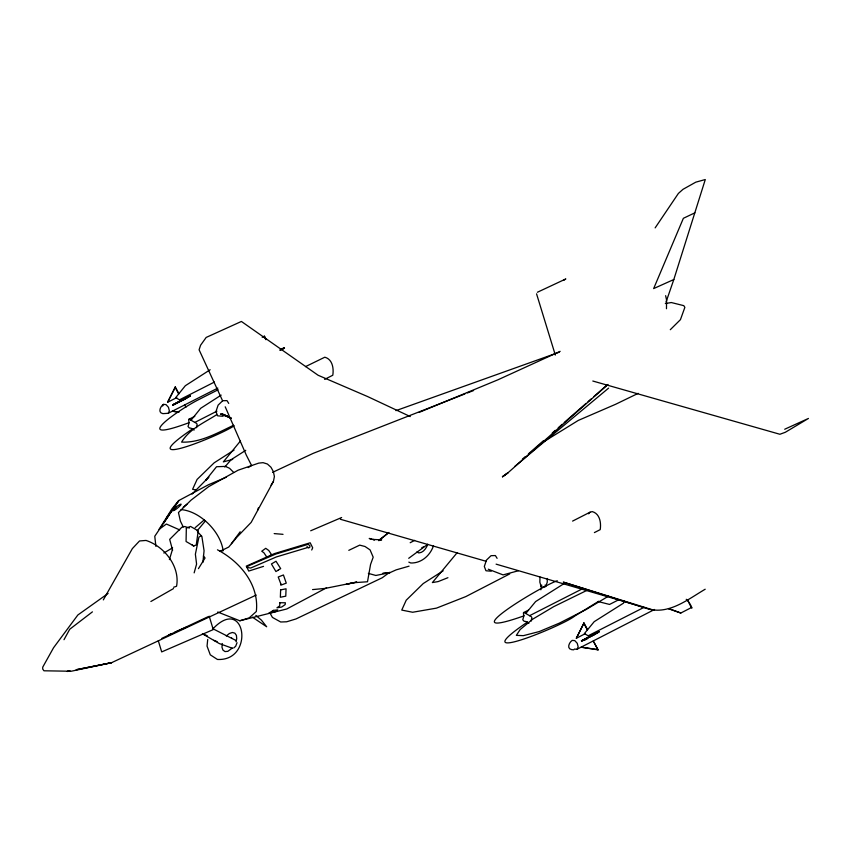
<?xml version="1.0" encoding="UTF-8"?>
<svg xmlns="http://www.w3.org/2000/svg" width="851" height="851" viewBox="0 0 851 851"><rect width="100%" height="100%" fill="white"/><g stroke="black" fill="none" stroke-linecap="round" stroke-linejoin="round"><path stroke-width="1.28" d="M666.471 308.722L666.588 300.116L665.642 295.68M547.321 578.467L547.225 582.318L545.608 586.562L542.374 587.222L541.108 586.499L539.853 582.158L539.991 577.031M540.842 589.807L541.704 585.031M509.717 573.914L465.827 596.583L436.457 608.135L412.65 612.252L401.757 610.082L406.214 600.21L423.266 583.531L443.137 570.83M222.292 643.505L221.973 647.207L222.941 650.09L225.015 651.568L227.813 651.345L232.334 648.037M207.718 639.431L207.048 646.132L210.282 654.823L217.42 659.451C255.279 661.44 245.545 594.009 212.676 629.102M202.889 562.405L204.07 550.767L201.868 536.375L197.826 532.056M237.035 642.686L235.706 646.196L233.695 647.983M181.082 509.6C200.283 511.174 220.728 531.96 223.132 550.746L219.973 551.342L228.738 547.044L236.95 537.141L251.162 522.397L273.426 481.4L274.394 476.56L273.362 471.55L270.937 467.21L267.395 464.018L263.065 462.667L258.747 463.114L238.099 470.209L208.761 486.591L190.964 500.218L178.444 512.547L180.412 521.174L183.21 526.875M235.993 641.718L236.727 638.686L236.408 635.357L234.876 633.176L232.397 632.484L229.344 633.506L226.302 636.005M194.156 572.861L196.581 564.096L195.379 554.224L198.911 537.109L200.889 535.928M624.272 600.636L623.538 603.136L594.2 621.677L584.382 633.591L588.179 635.782L644.079 607.337M169.402 559.607L172.466 549.48M666.046 302.052L673.822 279.522L705.288 179.54L695.788 182.167L683.013 189.316L678.385 193.432L655.142 227.887M545.608 586.562L545.097 585.052M257.534 510.345L258.353 507.962M311.711 550.012L312.7 547.81L310.179 542.789L274.394 553.618L246.279 566.128L248.726 571.064L263.523 566.362M427.745 544.438C426.255 548.31 423.362 552.682 418.83 552.948L416.799 552.012M433.446 545.927C430.053 555.575 421.362 563.309 410.799 563L408.831 562.128M585.445 633.58L576.34 638.271L583.988 622.985L587.562 629.655M583.988 622.985L576.34 638.271M176.753 397.619L167.604 402.278L175.338 387.014L178.891 393.694M175.338 387.014L167.604 402.278M162.637 405.98L163.435 404.385L166.009 404.608L168.466 407.31L169.37 410.905L168.179 413.299L162.871 413.639C157.509 412.671 160.445 406.225 163.435 404.385M574.372 649.079L576.967 649.292L578.159 646.898L577.255 643.303L574.787 640.612L572.191 640.399C569.213 642.25 566.33 648.675 571.659 649.643L573.734 649.813M63.995 639.697L69.739 629.24L92.429 611.858M103.333 599.891L132.362 548.597L139.532 540.959L146.021 540.438C164.381 546.374 180.242 566.564 176.561 586.254L173.572 587.275M198.432 568.659L205.048 557.99L203.368 555.99M271.054 485.187L273.426 481.4M159.233 529.152L172.115 508.621L178.838 500.516L208.484 484.74L226.121 477.305M171.998 510.664L172.498 509.877L166.583 518.036L178.838 500.516L154.765 536.268L155.903 546.406M163.381 523.461L168.955 515.185M231.387 543.661L240.184 531.769M191.028 420.234L200.655 408.32L221.164 395.119M525.78 613.497L535.598 601.583L564.936 583.041M240.471 440.956L223.345 461.88L232.717 459.391M197.145 530.822L205.485 520.865M457.083 552.767L432.382 582.563L438.159 581.584L447.924 577.691M224.781 467.018L231.11 459.689L245.748 450.328M588.615 513.791L590.062 512.196L592.243 511.6C599.944 513.706 601.263 522.854 600.21 529.63L594.392 532.588M192.092 494.101L208.857 477.06L205.74 480.241L216.537 466.731L225.451 466.401L229.525 468.273L233.599 472.316M670.29 329.709L680.438 319.657L684.864 307.36L683.8 305.658L671.322 302.541L665.333 303.541M224.696 414.49L222.877 416.245L217.59 415.831L215.963 411.501L218.122 405.14L222.675 400.736L227.015 400.619L228.728 403.406M608.029 384.461L507.834 472.911L502.654 476.72M522.44 459.093L525.429 456.487M528.407 453.87L543.321 440.818M552.267 432.978L555.246 430.372M558.235 427.755L562.213 424.277M564.192 422.532L586.062 403.385M588.052 401.64L591.041 399.023M594.019 396.417L606.944 385.099M598.721 601.242L574.478 616.22C563.224 625.613 460.285 667.663 527.524 622.007M195.166 527.673L204.463 519.716M269.927 556.011L271.565 554.639L268.767 550.491L265.735 548.321L261.746 551.214L263.895 552.746L266.767 557.011M514.844 466.348L608.614 388.109M378.833 540.704L388.886 532.471L378.727 540.332L381.673 539.853L372.77 539.417L374.61 539.874L369.206 538.449L371.621 539.194M183.199 507.228L186.965 504.196M423.617 546.97L421.841 547.608M163.828 553.012L172.615 547.81M389.652 572.308L382.248 577.755L295.978 618.954L286.649 621.783L280.692 621.996L272.426 617.4L270.427 613.837M408.703 558.299L427.755 544.289M159.18 529.279L166.392 524.035L179.646 529.896M108.098 593.455L77.856 614.986L53.539 647.771L42.731 667.163L42.699 669.014L43.944 670.79L71.176 671.248L111.566 662.695L256.236 595.051M210.154 369.738L185.327 385.726L175.7 397.64L179.487 399.821L214.431 382.046M234.046 450.105L214.175 462.806L197.07 479.453L192.613 489.272L196.273 490.07M563.681 280.298L565.83 278.947L537.396 292.255M705.192 589.222C687.927 599.327 668.918 614.943 647.728 608.805L563.298 582.116L654.142 610.305L496.101 564.149M542.598 442.456L578.276 420.426L615.645 404.268L638.165 393.353M248.215 467.571L251.588 465.529L246.311 455.115L225.217 406.799M192.794 428.744C129.022 471.997 218.686 436.372 234.142 425.787M216.558 414.777C204.251 422.649 189.305 429.042 181.603 442.105C200.155 442.935 217.25 432.989 233.568 425.277M608.582 596.104L586.222 609.454L559.373 623.123L539.3 631.548L523.376 635.654L516.344 635.367L520.152 629.549L532.705 619.177L553.714 606.646L587.743 589.966M266.15 339.506L264.363 336.166L265.884 339.666M172.657 404.895L190.198 395.63L185.103 399.151L172.657 404.895L190.198 395.63M184.561 404.991L186.018 407.065M281.266 349.442L284.266 347.708L282.5 349.304M581.424 640.877L598.923 631.57L593.807 635.091L581.424 640.877L598.923 631.57M593.264 640.941L598.03 649.834L581.116 647.175L598.296 649.685M688.023 600.795C695.086 616.081 691.289 603.391 686.236 599.285M668.46 608.72L680.8 613.018L668.726 608.571M150.872 601.497L173.508 588.584M326.571 587.807L286.755 608.986L239.801 620.773L217.707 612.018M581.658 641.324L599.168 632.016M172.891 405.342L190.433 396.077M410.182 542.725L414.639 540.374M557.277 580.754C540.523 586.286 447.679 642.824 524.216 615.773M584.031 640.441L587.35 638.739M576.967 649.292L654.568 609.465M680.534 613.167L691.608 607.465M262.193 337.273L264.363 336.166M279.915 349.921L284.266 347.708M280.16 350.357L284.5 348.155M168.179 413.299L217.824 388.099M218.079 389.769L196.804 400.587C173.764 412.831 130.554 444.392 189.486 422.522M188.869 419.32L194.783 416.309M194.815 422.415L216.952 411.161M305.509 366.621L324.816 357.207C332.56 359.303 333.869 368.451 332.794 375.238L324.635 379.386M572.595 521.089L590.062 512.196M523.62 612.582L528.354 610.178M529.567 615.688L583.148 588.435M618.72 599.774L609.55 604.444L598.317 601.593M161.881 638.346L208.027 616.72M348.793 550.342L359.707 545.129L365.005 546.491L370.079 549.906L373.195 557.182L370.568 564.436L367.504 581.765L353.942 582.701L346.187 584.297M694.841 212.846L683.374 218.303L653.653 288.585L673.822 279.522M272.554 472.369L313.2 453.349L464.933 393.928M560.16 351.346L497.909 379.812L419.096 412.405M784.696 429.244L808.45 418.447L785.303 432.287L779.888 434.265L592.807 381.025M168.849 634.814L171.274 633.75M174.912 632.155L187.05 626.857M308.36 548.001L309.732 547.406L309.945 545.991L308.381 544.278L275.735 554.075L250.034 565.17L247.481 566.479L247.29 567.511L250.683 568.032L276.447 556.905L308.105 547.406L306.977 546.682M310.689 530.779L341.645 517.525M467.39 392.96L473.56 390.545M559.181 352.229L395.938 410.639M239.801 620.773L249.173 617.89L256.332 611.497C259.364 584.648 240.003 561.649 217.473 549.81M409.065 566.16L396.109 569.883L389.981 572.638L375.844 575.467L368.345 573.383M518.397 570.755L503.069 574.893L488.283 569.202M347.368 584.052L356.771 582.063L325.167 588.413L312.562 589.594M76.367 669.652L111.566 662.695L76.292 669.758M382.663 573.361L389.981 572.638L383.067 573.478M491.24 571.191L485.953 570.766L484.325 566.436L486.495 560.075L491.048 555.682L495.388 555.554L497.101 558.341M283.021 534.332L274.182 533.598M179.136 412.075L172.349 411.193L177.561 412.022M223.132 415.054L227.919 416.384L220.483 413.98L230.876 418.086M485.921 561.235L340.368 519.259M189.358 528.045L184.795 526.514L181.837 527.248L169.679 539.385L172.604 550.257M232.355 648.249L219.313 643.558L202.389 633.782L207.219 635.697M213.707 640.314L217.143 641.59M236.44 640.718L212.622 628.612M410.288 416.575L367.526 396.523L318.104 375.259L241.397 321.455L206.176 337.432L200.591 345.229L199.091 349.782L222.579 400.757M231.046 418.075L222.1 413.873L231.195 418.33M252.481 617.209L266.671 626.762L261.438 620.166L255.821 615.379M192.049 544.768L193.783 546.246M583.722 623.134L587.296 629.814M593.86 642.048L598.03 649.834M175.072 387.162L178.625 393.853M158.318 640.792L161.69 651.909L213.261 629.591L209.186 616.156M536.555 293.84L555.32 355.058M541.002 585.956L541.108 586.499M528.875 623.336A9.744 5.946 63 0 0 524.152 621.283L522.748 619.762L523.344 617.911A9.744 5.946 63 0 0 523.439 613.358A1.085 0.66 63 0 1 524.322 612.656L531.024 616.528A1.085 0.66 63 0 1 531.79 618.177A9.744 5.946 63 0 0 531.322 620.985M196.57 427.713A9.744 5.946 63 0 1 197.038 424.915A1.085 0.66 63 0 0 196.273 423.255L189.571 419.383A1.085 0.66 63 0 0 188.688 420.086A9.744 5.946 63 0 1 188.592 424.649L187.997 426.489L189.39 428.01A9.744 5.946 63 0 1 194.124 430.063M231.536 637.888A4.372 2.521 -60 0 1 231.887 638.399M186.337 528.056L186.061 541.502L193.73 545.938L196.262 544.959L198.219 530.864L190.539 526.429L186.337 528.056M280.639 589.892L280.362 597.253L285.776 596.168L286.053 588.807L280.639 589.892M280.862 583.967L280.809 585.19L286.266 583.137L283.426 574.968L278.224 577.01L280.862 583.967M279.915 602.742L279.649 605.901L276.937 607.816L281.724 607.018L285.191 604.572L285.351 602.774L279.915 602.742M176.37 506.76L173.317 510.664C176.423 510.121 187.263 499.282 176.37 506.76M273.32 610.401L268.629 613.294L275.362 611.688L277.692 609.88L273.32 610.401M507.834 472.911L502.462 476.72L507.834 472.911M278.213 570.138L275.937 571.553L271.437 563.968L276.001 561.235L280.681 568.628L278.213 570.138M69.846 670.939L67.24 671.46L69.825 670.971"/></g></svg>
